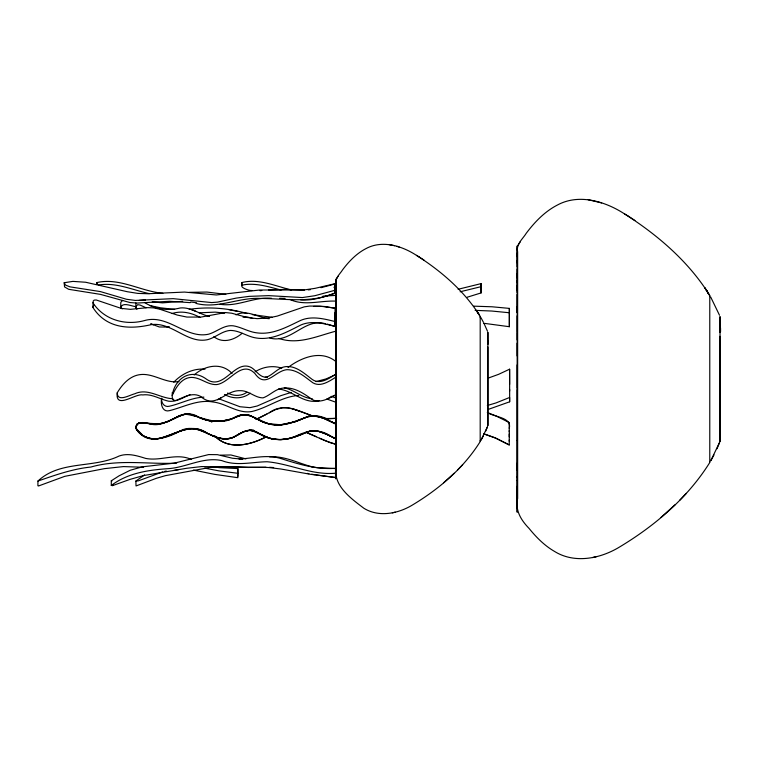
<?xml version="1.0" encoding="UTF-8"?>
<svg xmlns="http://www.w3.org/2000/svg" width="758" height="758" viewBox="0 0 758 758"><rect width="100%" height="100%" fill="white"/><g stroke="black" fill="none" stroke-linecap="round" stroke-linejoin="round"><path stroke-width="1.14" d="M334.6 285.918L334.6 283.776L315.12 288.334L303.911 289.963L259.653 290.011L216.343 294.966L184.526 292.076L147.924 293.734L137.852 293.403L127.382 291.735L85.626 282.241L72.882 281.389L64.174 282.743L64.553 286.903L68.694 289.31L100.482 294.379L129.988 302.546L137.16 303.048L169.593 301.286L190.22 302.641M335.822 305.967L335.822 300.14M335.822 294.227L335.822 290.21M335.822 288.627L335.822 284.714M335.822 285.264L335.822 283.7M335.822 476.782L335.822 478.724L335.822 477.682L315.83 474.878M335.822 468.245L335.822 448.186M335.822 443.932L335.822 447.504L335.822 442.085M335.822 442.928L335.822 368.407M335.822 433.491L335.813 423.978C326.897 419.591 316.342 412.949 306.147 417.175C293.441 423.286 278.489 427.578 264.675 422.604C256.602 420.292 249.354 411.859 240.4 415.469C229.115 420.178 216.305 423.864 204.319 419.364M335.822 375.362L335.822 352.129M335.822 349.741L335.822 305.247M335.822 306.545L335.822 296.558M335.822 294.976L335.822 279.456M335.822 284.184L335.822 279.276M480.193 441.251L480.193 440.578M480.193 317.394L480.193 316.38C464.123 290.494 440.171 270.218 414.569 254.157C400.376 245.44 381.501 240.134 365.943 248.624C356.506 253.485 348.993 261.33 342.673 269.715C339.944 274.14 334.846 278.034 336.173 283.786C336.201 313.376 336.164 342.976 336.182 372.576C336.173 404.535 336.182 436.494 336.182 468.453C333.264 485.944 351.608 498.906 363.849 508.248C378.536 517.401 397.363 513.829 411.556 505.539C438.503 489.488 463.46 468.397 480.193 441.601L480.193 316.38M467.051 297.269L481.084 292.929L481.074 283.625L458.097 289.281M483.557 433.784L496.433 438.418L509.253 444.946L509.253 439.981M509.253 436.835L509.253 430.639M509.253 428.374C512.171 417.27 494.51 417.203 487.83 412.75M483.68 323.268L509.357 326.707L509.357 308.392L492.046 306.782L473.703 306.156M509.357 308.392L509.357 326.707M487.792 409.566L509.641 401.806L509.651 389.451M509.641 384.391L509.603 369.193L498.622 374.329L487.517 378.346M509.641 401.806L509.641 397.467L495.94 402.953L487.309 405.511M517.155 471.305L517.155 512.048L517.155 503.028M517.155 470.396L517.155 465.62M517.155 464.284L517.155 389.631M517.155 388.2L517.155 343.156M517.155 339.963L517.155 280.612M517.155 282.327L517.155 269.014M517.155 266.901L517.155 251.391M517.155 504.999L517.155 503.795M709.772 462.058L709.772 295.449C688.33 260.923 656.381 233.871 622.223 212.448C603.283 200.823 578.108 193.745 557.348 205.067C544.756 211.539 534.731 222.018 526.298 233.208C522.65 239.102 515.857 244.294 517.629 251.969C517.667 291.46 517.619 330.943 517.648 370.435C517.629 413.072 517.648 455.71 517.648 498.338C515.042 510.267 520.831 519.922 529.008 528.345C536.257 537.28 544.509 545.646 554.553 551.436C574.147 563.649 599.265 558.883 618.196 547.816C654.154 526.403 687.449 498.271 709.772 462.513L709.772 461.925M196.019 303.399C217.906 309.198 238.95 297.051 260.951 298.453C285.681 298.652 310.932 303.427 334.591 293.1L334.6 290.38L314.845 295.715L302.385 297.562L268.72 295.639L249.155 296.369L236.126 298.121L217.366 302.148L211.7 302.575L173.146 298.652L135.331 300.433L126.444 299.258L100.426 291.593L69.944 286.846L65.51 285.084L64.174 282.743M335.027 326.404L335.055 308.108L319.848 306.137L309.596 306.061L304.233 306.857L277.201 316.105L268 318.019L257.161 318.654L247.468 317.507L231.692 313.215L225.514 312.561L201.05 317.081L186.885 317.062L177.287 315.063L159.862 309.245L153.58 307.881L147.829 307.644L130.338 309.34L121.157 308.373L96.181 299.969L94.153 300.13L93.234 301.011L92.902 307.435C106.148 328.422 129.116 329.787 151.278 324.642C172.038 321.695 187.397 344.312 207.957 339.584C215.698 337.386 221.895 331.189 230.091 330.441C239.424 330.28 247.203 336.741 256.289 337.992C272.463 340.579 287.187 331.758 301.106 324.888C311.983 320.255 324.159 323.609 335.027 326.404L335.055 316.294M335.822 436.257L335.822 452.573M487.839 344.104L487.877 332.212L487.915 341.233M517.155 506.126L517.155 498.082M719.977 332.449L720.024 316.579L720.024 441.421L710.805 460.703M334.591 293.1L334.6 288.466M300.623 299.827C312.846 301.115 324.661 296.473 336.126 292.929L336.116 283.625L332.374 284.695M191.48 459.481C176.453 452.573 160.923 461.433 145.707 458.419C137.122 455.748 127.931 452.782 119.025 456.06C93.035 468.615 60.233 460.163 37.938 481.046L37.9 485.755L38.554 485.973L64.762 476.337L104.471 468.643L123.469 466.587L143.556 467.26M144.617 474.915L135.881 481.046L136.023 485.954L156.442 478.27L165.367 475.664L209.663 467.515L225.173 466.558L248.217 467.468L266.001 467.184M178.945 381.587C165.064 383.756 152.879 372.273 138.922 374.793C129.135 376.536 122.123 384.647 117.253 392.767C115.017 409.898 135.312 393.269 142.769 394.927C152.017 393.677 159.976 399.295 168.646 401.2C176.377 402.28 183.161 397.391 190.002 394.681M720.024 441.383L719.967 336.315M92.902 307.435L93.717 304.991M136.933 309.292L135.881 307.682L135.976 306.488L137.653 304.688L140.097 305.067L146.029 307.757M122.256 308.894L120.73 307.682C122.521 301.495 131.665 306.421 135.89 306.62M483.358 435.926L480.951 440.256L487.432 426.877M485.613 431.274L487.451 426.839M717.002 448.745L719.456 442.824M172.208 395.505C174.785 377.948 191.319 367.687 206.849 379.445C224.359 390.986 234.734 358.847 251.362 367.564C256.441 370.577 259.805 377.598 266.39 377.171C273.221 374.746 277.722 367.763 285.188 366.701C295.857 365.233 304.46 373.637 312.353 379.54C319.876 384.856 329.124 378.469 335.529 374.319L335.529 394.842C328.252 398.897 318.114 404.554 310.458 398.31C302.774 392.729 293.81 387.158 283.918 388.039C275.694 388.371 270.303 395.363 263.007 397.874C254.802 397.865 248.491 390.256 240.021 390.683C224.766 390.105 215.547 409.661 200.548 396.377C192.343 391.971 183.938 397.211 176.349 400.309C173.241 401.636 171.858 397.978 172.208 395.505C175.884 387.632 181.38 377.835 191.187 377.408C200.33 377.219 207.531 385.083 216.703 384.581C230.034 382.809 241.338 359.548 254.925 373.533C265.831 389.233 274.766 370.719 287.007 369.686C297.231 369.648 305.095 377.152 312.902 382.809C320.501 387.319 329.086 381.369 335.529 377.351M199.363 417.592C183.427 406.26 171.081 425.295 155.182 424.006C149.364 424.688 136.127 418.208 135.881 428.308C145.858 444.832 166.997 438.655 180.413 430.8C199.439 420.643 216.636 446.955 235.387 436.286M710.786 460.722L713.989 454.942M174.7 418.321L168.191 421.59L159.218 423.864L139.377 422.841L136.904 424.309L135.881 428.308C152.557 454.601 177.742 423.125 198.88 429.814C208.772 432.96 218.105 440.682 229.039 438.607C237.747 436.883 244.398 428.251 253.949 430.383L249.78 430.279M338.096 276.225L336.182 279.238M520.196 241.887L517.638 245.895M457.699 469.837L462.655 464.72M679.765 500.195L686.369 493.363M173.772 382.212C181.768 373.779 193.243 368.161 205.039 369.174M136.866 424.328L140.145 422.708L146.607 423.125M454.165 473.267L443.62 482.751M675.046 504.762L660.976 517.42M137.842 423.428C130.755 432.354 150.15 440.54 157.503 438.891C174.463 435.452 190.827 421.259 207.948 433.614M239.026 459.035C253.011 458.382 267.299 454.156 281.19 458.637C298.804 464.256 316.759 469.723 335.529 468.302L335.529 477.426L310.572 474.319L280.905 469.012L268.199 467.478L201.656 466.568L186.657 468.283L143.489 475.569L129.789 479.454L112.885 485.508L111.293 485.471L111.293 480.799L119.063 475.825L130.196 470.263L142.296 466.843L174.188 463.166L208.668 454.573L217.404 454.658L232.526 458.249L242.541 459.168M111.293 485.471C127.685 473.039 148.293 469.988 168.229 468.662C186.326 467.487 203.438 456.562 221.81 460.599C236.553 466.369 251.988 461.973 267.11 461.755C290.257 463.754 311.775 475.389 335.529 473.21M242.153 333.302C234.298 339.963 222.824 343.867 213.87 336.656M288.012 367.507C301.447 357.331 321.354 349.485 336.107 361.718M194.143 374.983C204.897 365.356 221.364 362.04 232.1 373.438M217.584 399.817L221.308 397.723M210.553 434.808C217.972 438.711 227.334 440.881 235.037 436.456C241.404 432.695 249.192 427.493 256.517 432.221C267.726 439.46 281.824 441.971 294.455 436.987C305.777 430.696 319.27 427.967 330.678 436.163M236.638 435.623C243.299 430.61 252.319 428.109 259.492 433.718M267.015 414.039L257.246 418.947M255.086 371.808C262.969 366.815 272.852 365.148 281.777 368.17M176.207 417.478C182.195 413.224 189.993 413.148 196.445 416.445M269.289 412.769C282.364 402.621 298.121 410.419 311.424 415.564M211.33 421.884L215.007 420.633L222.606 420.974M246.776 392.35C241.035 396.462 233.682 396.14 227.599 393.023M250.263 393.184C242.569 399.134 232.734 399.106 224.434 394.444M122.644 300.376L120.787 302.366L120.73 307.682M211.605 421.713L216.295 420.538L223.695 421.116M335.851 374.537L326.177 378.886L315.982 381.606M302.944 433.718L289.139 438.456L280.981 439.649L273.742 439.204L268.938 437.982L255.181 431.605L249.628 430.269L243.697 431.738L232.526 437.593L225.903 438.996L217.982 437.792L207.493 433.386M265.793 437.006C250.329 445.069 228.575 450.413 214.893 436.077M266.873 436.532C251.277 444.785 229.039 450.678 215.016 436.201M304.811 432.894L311.661 430.781A17.102 14.288 17.3 0 1 317.621 431.226C321.032 430.582 349.684 445.96 329.019 435.348C322.605 432.439 315.214 429.208 308.118 431.558C293.517 438.787 275.154 443.8 260.392 434.173M303.162 433.633C290.731 439.413 275.514 442.653 262.912 435.462M335.879 395.022L328.934 397.779M305.379 432.647L310.657 430.923L316.626 431.018M255.816 419.496L275.353 409.708L282.63 407.633L287.756 407.681L292.181 408.638L311.69 415.64M235.975 417.071C224.046 422.576 210.099 422.822 198.198 417.137M233.36 418.046C250.519 406.752 264.968 429.814 282.971 424.48M236.799 416.767C248.766 409.557 258.516 422.708 270.066 424.092M233.9 417.848C217.347 427.086 200.936 415.754 184.592 414.124C172.265 418.918 160.042 427.427 146.029 423.049M238.903 415.99L243.65 414.683M112.392 485.641L113.492 485.291M252.016 290.504C248.188 290.958 234.809 285.34 246.454 284.449C258.241 283.407 269.782 287.121 281.047 290.011M96.73 284.515L96.702 282.611C119.357 277.305 140.694 291.309 162.885 293.308M241.707 285.472L241.66 282.611C258.506 278.205 275.448 286.154 291.603 290.011M235.975 314.835C247.307 309.15 258.014 317.744 269.223 318.739M331.435 284.961L320.966 287.689M229.068 419.477L221.62 421.107L213.822 421.325A35.948 29.657 -6.3 0 1 205.475 419.724L198.293 417.165M333.937 287.254L336.097 286.666M481.055 286.666L460.125 291.783M162.856 471.855L138.344 480.847L135.881 481.046M164.609 471.41L166.286 471.012M291.233 392.398L280.792 395.676L257.208 406.004L249.951 407.662L239.935 406.733L219.479 399.059M392.312 512.853L395.212 512.171M592.519 557.575L596.394 556.656M98.493 285.008C115.822 282.09 132.678 289.935 149.269 293.64M173.591 470.491L178.717 469.609M335.822 331.18C317.318 336.002 298.282 345.108 278.878 338.447M220.701 455.16L230.877 454.971L245.943 458.884M172.009 313.556C181.626 310.41 191.547 312.808 200.197 317.507M319.355 400.584C304.233 404.772 292.92 390.332 278.461 389.034M283.871 424.357L295.573 421.562L308.25 416.398L312.002 415.772L321.212 417.307L335.822 423.987L332.127 422.026M243.043 317.242L247.658 317.062L252.717 318.417M260.041 290.712L261.804 290.522M336.599 418.34L325.836 418.549A54.045 44.589 -6.3 0 1 322.169 418.122M203.883 397.126C191.859 397.58 181.124 403.559 169.602 406.174C164.524 407.776 160.933 402.858 161.691 398.215C160.355 403.644 162.231 412.807 169.754 410.59C183.976 406.98 197.838 399.267 212.998 401.986C226.358 403.427 237.984 413.982 251.846 411.499C268.019 407.757 281.796 396.462 298.766 395.458M308.099 289.888L310.42 289.66M336.524 418.321L329.787 418.757L322.358 418.189M169.413 327.086L159.294 326.973L151.212 323.95M199.108 312.817L215.3 312.125L224.643 313.111M268.569 289.935L285.69 289.385L304.489 290.03M139.311 300.386L145.489 299.969M189.206 309.321C208.621 306.592 228.253 308.032 247.099 313.537M323.022 296.16L336.031 295.364M313.566 306.393L324.092 306.45L335.822 308.392L335.822 329.029M189.538 292.332L206.934 292.057L225.837 294.369M182.725 301.296L162.458 302.868L152.216 301.798M269.621 456.866C284.411 455.776 297.771 462.977 311.661 466.701M172.701 398.708C159.834 398.263 147.886 387.66 134.64 393.828C129.789 394.946 117.253 402.602 117.253 392.767M271.525 298.282C253.921 296.624 237.51 307.104 220.095 304.28M244.521 414.579L249.268 415.213L254.84 417.923M265.243 377.19L267.517 377.19M240.608 459.196L242.674 459.206M336.353 301.153C320.861 300.272 304.574 306.355 289.774 299.401M335.794 468.577L317.63 467.677A17.102 4.103 9.7 0 1 311.633 466.72M193.366 470.083L214.628 474.356L237.879 477.701L237.851 468.577L219.687 467.677A17.102 4.112 9.7 0 1 215.035 466.994M475.133 310.354L491.771 311.036L509.348 312.751M279.683 298.254L285.093 298.425M274.453 424.698C294.294 427.768 310.486 406.885 329.465 420.718M269.526 467.298L273.676 467.553M176.661 463.138C148.028 464.464 118.93 458.969 90.846 467.051C72.616 468.832 54.491 475.361 37.938 481.046M111.833 481.141L111.293 480.799M174.672 309.425L160.478 307.786L149.714 305.54M271.999 317.299L252.31 314.598M167.31 327.058L169.46 327.219M312.296 398.736C302.025 398.054 294.265 389.906 284.326 387.783M237.879 473.295L219.024 470.879L204.632 468.131M145.166 422.945C141.206 421.666 135.095 423.049 135.881 428.308L142.807 435.291M148.691 423.428C166.305 430.118 179.248 407.359 196 416.284L191.433 414.73M314.797 474.716L311.718 474.214M588.189 199.724L601.634 202.926M389.062 244.616L394.624 245.696M269.696 337.983C290.665 344.132 304.678 317.337 325.514 323.78M307.255 473.39L308.857 473.712M251.182 430.402L260.676 434.334M237.576 311.443L228.708 309.605M336.078 444.321L330.166 442.663L319.573 438.2M335.055 321.544C323.979 318.786 311.623 315.641 300.661 320.407C287.083 326.859 272.776 335.008 257.199 332.895C248.747 332.032 241.404 327.077 233.066 325.788C223.998 324.784 216.883 331.805 208.639 334.183C185.795 339.205 167.869 313.623 144.304 320.625C125.212 325.807 103.865 319.8 92.846 302.679M209.559 316.484C199.572 314.362 190.817 306.867 180.233 307.975C168.153 311.017 155.437 309.378 144.797 302.65M335.917 444.33L325.353 440.796L306.033 432.297M327.295 324.13L335.822 326.707M150.529 323.95L153.486 324.803M484.504 434.069L494.396 437.527L509.253 444.946M318.73 431.454L327.295 434.542L335.822 438.882L333.871 437.811M396.879 246.293L399.134 247.023M326.736 398.992L336.107 402.318M292.181 408.638L299.04 410.978M201.401 418.359L203.078 418.956M487.28 412.513L495.865 415.877L509.253 422.557M331.237 396.311L336.306 398.225M306.137 432.325L316.323 436.693M196 311.443L191.433 309.605M205.333 432.401C184.857 418.321 164.884 447.514 144.39 436.286M335.822 423.987L324.102 418.369L314.248 415.791L309.075 416.189L294.976 421.77L280.46 424.745L268.531 423.722L263.5 422.159L254.982 418.028M624.744 214.021L628.628 216.381M416.464 255.332L419.373 257.104M628.562 216.333L634.939 220.493M419.316 257.076L424.101 260.184M173.004 399.589L173.8 400.271M97.479 284.496L96.702 282.611M242.276 284.269L241.66 282.611M706.579 290.276L709.772 295.876M477.805 312.495L479.037 314.494M710.682 297.003L719.503 315.243M480.875 317.536L483.433 322.254M483.974 323.372L487.489 331.208M172.436 395.221L172.208 392.616M487.839 347.003L487.877 425.788L487.906 343.08M509.603 369.193L509.651 391.09M481.074 283.625L481.084 292.929M237.851 468.577L237.879 474.47M509.243 422.528L509.253 431.681M517.155 245.952L517.155 250.566M517.155 246.378L517.155 253.494M517.155 253.21L517.155 256.649M517.155 260.544L517.155 292.493M517.155 273.799L517.155 277.873M517.155 285.548L517.155 290.058M517.155 306.848L517.155 312.694M517.155 463.166L517.155 470.263M517.155 476.593L517.155 480.43M517.155 486.323L517.155 490.407M517.155 499.674L517.155 491.212M517.155 489.298L517.155 492.397M517.155 493.638L517.155 497.39M509.253 441.26L509.253 434.088M335.822 308.951L335.822 312.334M335.822 321.231L335.822 324.13M335.822 324.917L335.822 329.294M335.822 452.147L335.822 455.027M335.822 459.443L335.822 464M335.822 464.929L335.822 477.891M334.6 286.808L334.6 289.556M517.155 253.835L517.155 262.855M517.155 294.455L517.155 312.324M517.155 315.811L517.155 331.758M517.155 332.582L517.155 355.957M517.155 364.873L517.155 440.246M517.155 440.474L517.155 477.152M517.155 480.629L517.155 488.768M517.155 498.072L517.155 502.431M335.822 287.064L335.822 313.49M335.822 331.634L335.822 343.592M335.822 344.208L335.822 361.727M335.822 394.785L335.822 423.902M335.822 455.17L335.822 461.281M335.822 463.11L335.822 466.274M335.055 312.514L335.055 315.47M334.6 283.776L334.6 287.434M237.879 475.389L237.879 476.185M135.881 303.011L135.881 307.682M720.517 327.911A76.7 5.069 -86 0 1 720.564 331.682M190.665 302.006A127.818 46.788 2 0 1 196.559 302.783M488.209 341.053A57.466 3.762 -86.1 0 1 488.237 343.886M233.455 418.255A75.857 63.89 -4.7 0 1 229.162 419.686M706.92 291.129L704.836 287.765L708.313 293.431L706.92 291.129M478.061 313.13L476.498 310.619L479.103 314.864L478.061 313.13"/></g></svg>
